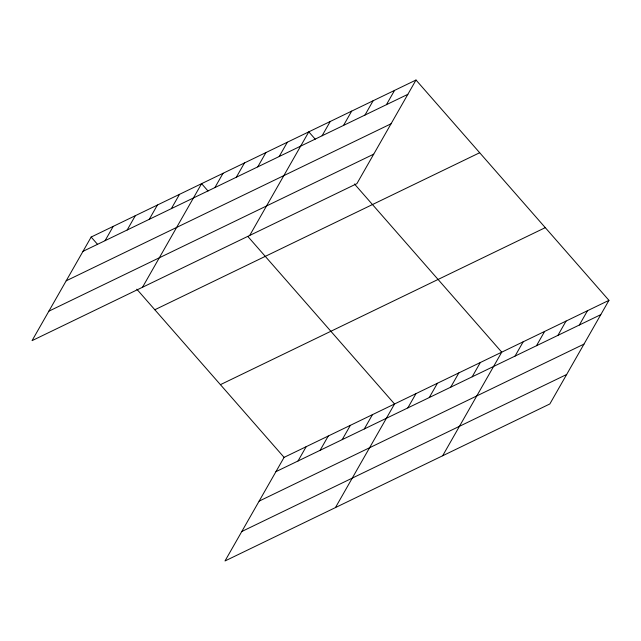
<?xml version="1.0" encoding="UTF-8"?>
<svg xmlns="http://www.w3.org/2000/svg" width="641" height="641" viewBox="0 0 641 641"><rect width="100%" height="100%" fill="white"/><g stroke="black" fill="none" stroke-linecap="round" stroke-linejoin="round"><path stroke-width="0.96" d="M416.009 80.029L91.15 237.05L32.05 340.651L356.909 183.63L416.009 80.029L608.95 300.349L549.85 403.95L224.991 560.971L284.091 457.37L608.95 300.349M105.084 240.663L113.241 226.369M127.174 229.991L135.331 215.688M149.265 219.31L157.422 205.016M171.355 208.629L179.512 194.335M142.502 287.264L201.595 183.663L208.029 191.002M214.887 187.589L223.036 173.294M236.329 177.228L244.477 162.934M257.77 166.868L265.919 152.574M279.204 156.5L287.36 142.206M249.71 235.447L308.802 131.846L315.236 139.185M322.086 135.772L330.243 121.478M343.528 125.412L351.685 111.117M364.969 115.051L373.126 100.757M386.411 104.683L394.568 90.389M298.025 460.983L306.182 446.689M320.115 450.311L328.272 436.008M342.206 439.63L350.363 425.336M364.296 428.949L372.453 414.655M335.443 507.584L394.544 403.982L247.907 236.537M407.828 407.908L415.985 393.614M429.27 397.548L437.426 383.254M450.711 387.188L458.868 372.886M472.153 376.82L480.309 362.526M442.651 455.767L501.743 352.165L354.465 183.983M515.035 356.092L523.184 341.797M536.477 345.731L544.626 331.437M557.918 335.371L566.067 321.069M579.352 325.003L587.509 310.709M82.993 251.344L407.852 94.323M66.183 280.814L391.042 123.793M48.86 311.181L373.719 154.161M154.818 309.755L479.676 152.734M220.416 384.664L545.275 227.643M275.934 471.664L600.793 314.643M259.124 501.134L583.983 344.113M241.809 531.501L566.668 374.48M91.15 237.05L97.576 244.389M136.813 289.187L284.091 457.37"/></g></svg>
